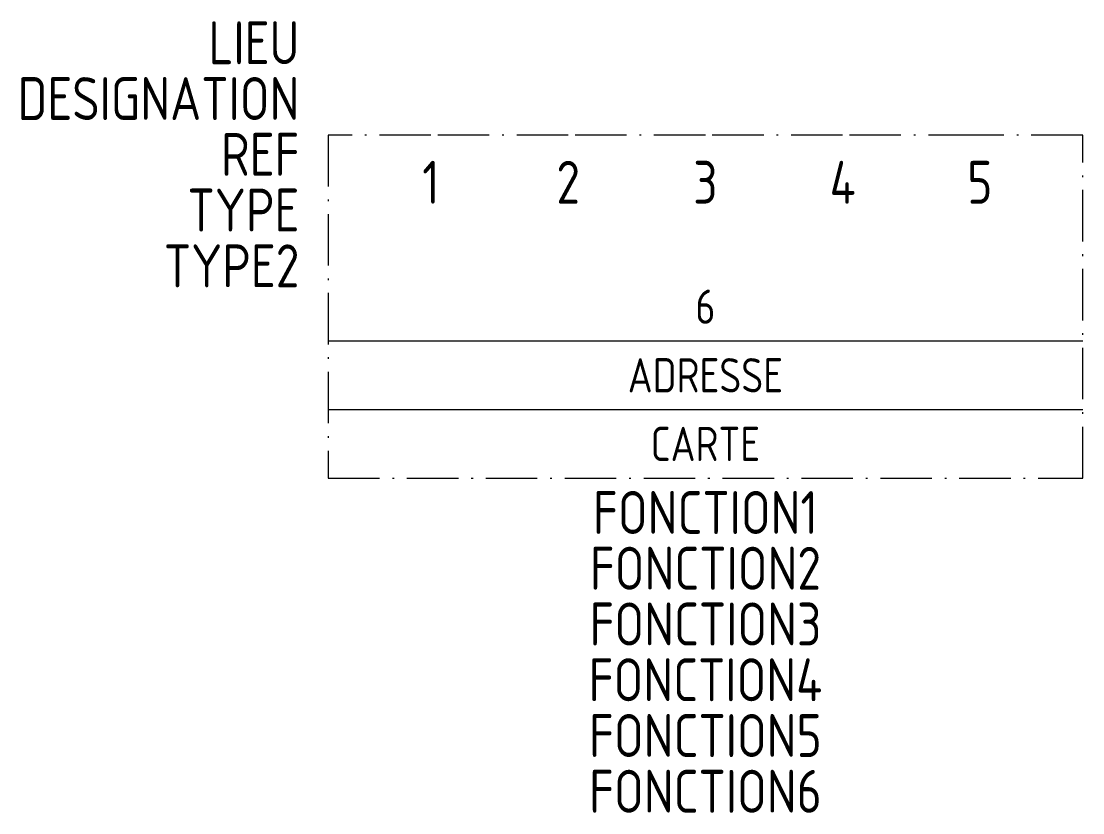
# Model space of a CAD drawing. Extents: x -1608.5 to -1546.6, y -919.1 to -873.
import ezdxf
from ezdxf.enums import TextEntityAlignment as Align

# ---------------------------------------------------------------- set-up
doc = ezdxf.new("R2010")
doc.units = 0
doc.linetypes.add('ACAD_ISO10W100', pattern=[18, 12, -3, 0, -3])
for name, color, linetype in [('SYMB_BOITE', 6, 'ACAD_ISO10W100'), ('SYMB_FIL_FIN', 1, 'CONTINUOUS'), ('SYMB_REF_CONTACT', 2, 'CONTINUOUS'), ('SYMB_TXT_CONTACT', 2, 'CONTINUOUS'), ('SYMB_TXT_NOM', 3, 'CONTINUOUS')]:
    doc.layers.add(name, color=color, linetype=linetype)
doc.styles.add('NET2_5', font='isocp.shx', dxfattribs={"width": 0.9, "height": 2.5})
doc.styles.add('NET_2', font='isocp.shx', dxfattribs={"width": 0.9, "height": 2})

msp = doc.modelspace()

# ---------------------------------------------------------------- linework, layer by layer
at = {"layer": 'SYMB_BOITE', "ltscale": 0.25}
for points in [[(-1590.634, -899.593), (-1546.634, -899.593), (-1546.634, -879.593), (-1552.634, -879.593)], [(-1584.634, -879.593), (-1590.634, -879.593), (-1590.634, -899.593)], [(-1576.634, -879.593), (-1584.634, -879.593)], [(-1568.634, -879.593), (-1576.634, -879.593)], [(-1560.634, -879.593), (-1568.634, -879.593)], [(-1552.634, -879.593), (-1560.634, -879.593)]]:
    msp.add_lwpolyline(points, dxfattribs=at)
at = {"layer": 'SYMB_FIL_FIN'}
for p, q in [((-1590.634, -891.593), (-1546.634, -891.593)), ((-1590.634, -895.593), (-1546.634, -895.593))]:
    msp.add_line(p, q, dxfattribs=at)

# ---------------------------------------------------------------- texts
at = {"layer": 'SYMB_REF_CONTACT', "style": 'NET2_5', "width": 0.9, "flags": 8}
msp.add_attdef('REF', text='', height=2.5, dxfattribs=at).set_placement((-1592.306, -881.964), align=Align.RIGHT)
at = {"layer": 'SYMB_TXT_CONTACT', "style": 'NET2_5', "width": 0.9, "flags": 8}
for tag, text, p in [('1', '+', (-1584.634, -883.593)), ('2', '-', (-1576.634, -883.593)), ('3', '+', (-1568.634, -883.593)), ('4', '-', (-1560.634, -883.593)), ('5', '', (-1552.634, -883.593))]:
    msp.add_attdef(tag, text=text, height=2.5, dxfattribs=at).set_placement(p, align=Align.CENTER)
at = {"layer": 'SYMB_TXT_CONTACT', "style": 'NET_2', "width": 0.9, "flags": 8}
for tag, text, p in [('6', 'CH ?', (-1568.634, -889.593)), ('ADRESSE', 'AI ?', (-1568.634, -893.593)), ('CARTE', 'CARTE ?', (-1568.634, -897.593))]:
    msp.add_attdef(tag, text=text, height=2, dxfattribs=at).set_placement(p, align=Align.MIDDLE_CENTER)
at = {"layer": 'SYMB_TXT_NOM', "style": 'NET2_5', "width": 0.9, "flags": 8}
for tag, text, p in [('LIEU', '', (-1592.306, -875.464)), ('DESIGNATION', 'A?', (-1592.306, -878.714)), ('TYPE', '', (-1592.306, -885.214)), ('TYPE2', '', (-1592.306, -888.464))]:
    msp.add_attdef(tag, text=text, height=2.5, dxfattribs=at).set_placement(p, align=Align.RIGHT)
for tag, p in [('FONCTION1', (-1568.634, -901.593)), ('FONCTION2', (-1568.634, -904.843)), ('FONCTION3', (-1568.634, -908.093)), ('FONCTION4', (-1568.634, -911.343)), ('FONCTION5', (-1568.634, -914.593)), ('FONCTION6', (-1568.634, -917.843))]:
    msp.add_attdef(tag, text='', height=2.5, dxfattribs=at).set_placement(p, align=Align.MIDDLE_CENTER)

doc.saveas('drawing.dxf')
